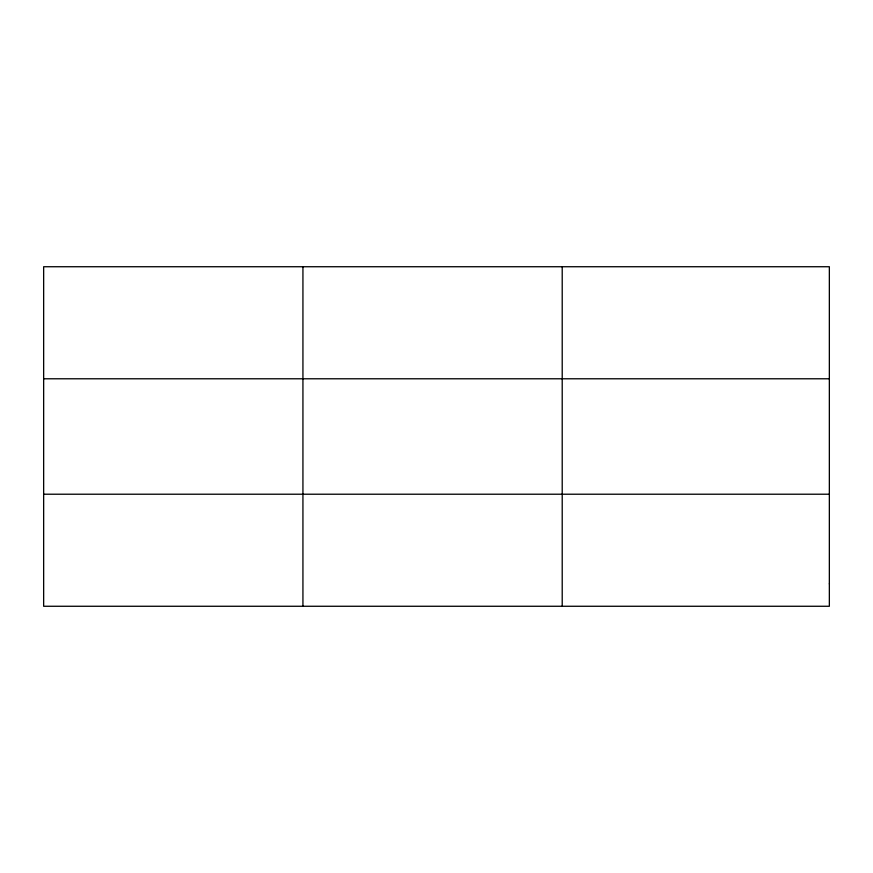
<?xml version="1.0" encoding="UTF-8"?>
<svg xmlns="http://www.w3.org/2000/svg" width="873" height="873" viewBox="0 0 873 873"><rect width="100%" height="100%" fill="white"/><g stroke="black" fill="none" stroke-linecap="round" stroke-linejoin="round"><path stroke-width="1.31" d="M302.931 606.266L302.931 266.734M562.212 606.266L562.212 266.734M43.65 378.784L829.35 378.784M43.65 494.216L829.35 494.216M829.35 583.851L829.35 606.266L43.65 606.266L43.65 266.734L829.35 266.734L829.35 583.851"/></g></svg>
